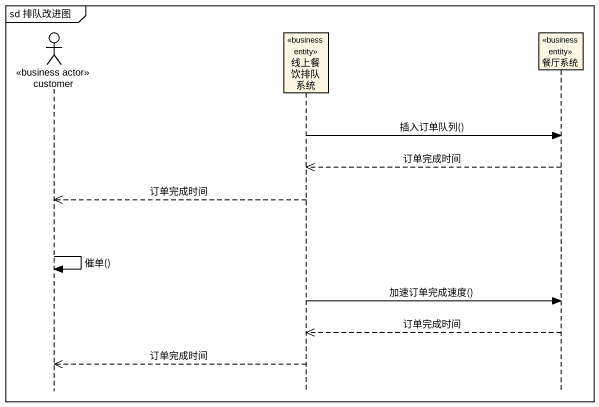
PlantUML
@startuml
mainframe sd 排队改进图
hide footbox
actor customer <<business actor>>
participant 线上餐饮排队系统 <<business entity>>
participant 餐厅系统 <<business entity>>

线上餐饮排队系统 -> 餐厅系统 : 插入订单队列()
餐厅系统 -->> 线上餐饮排队系统 : 订单完成时间
线上餐饮排队系统 -->> customer : 订单完成时间
customer -> customer : 催单()
线上餐饮排队系统 -> 餐厅系统 : 加速订单完成速度()
餐厅系统 -->> 线上餐饮排队系统 : 订单完成时间
线上餐饮排队系统 -->> customer : 订单完成时间
@enduml
